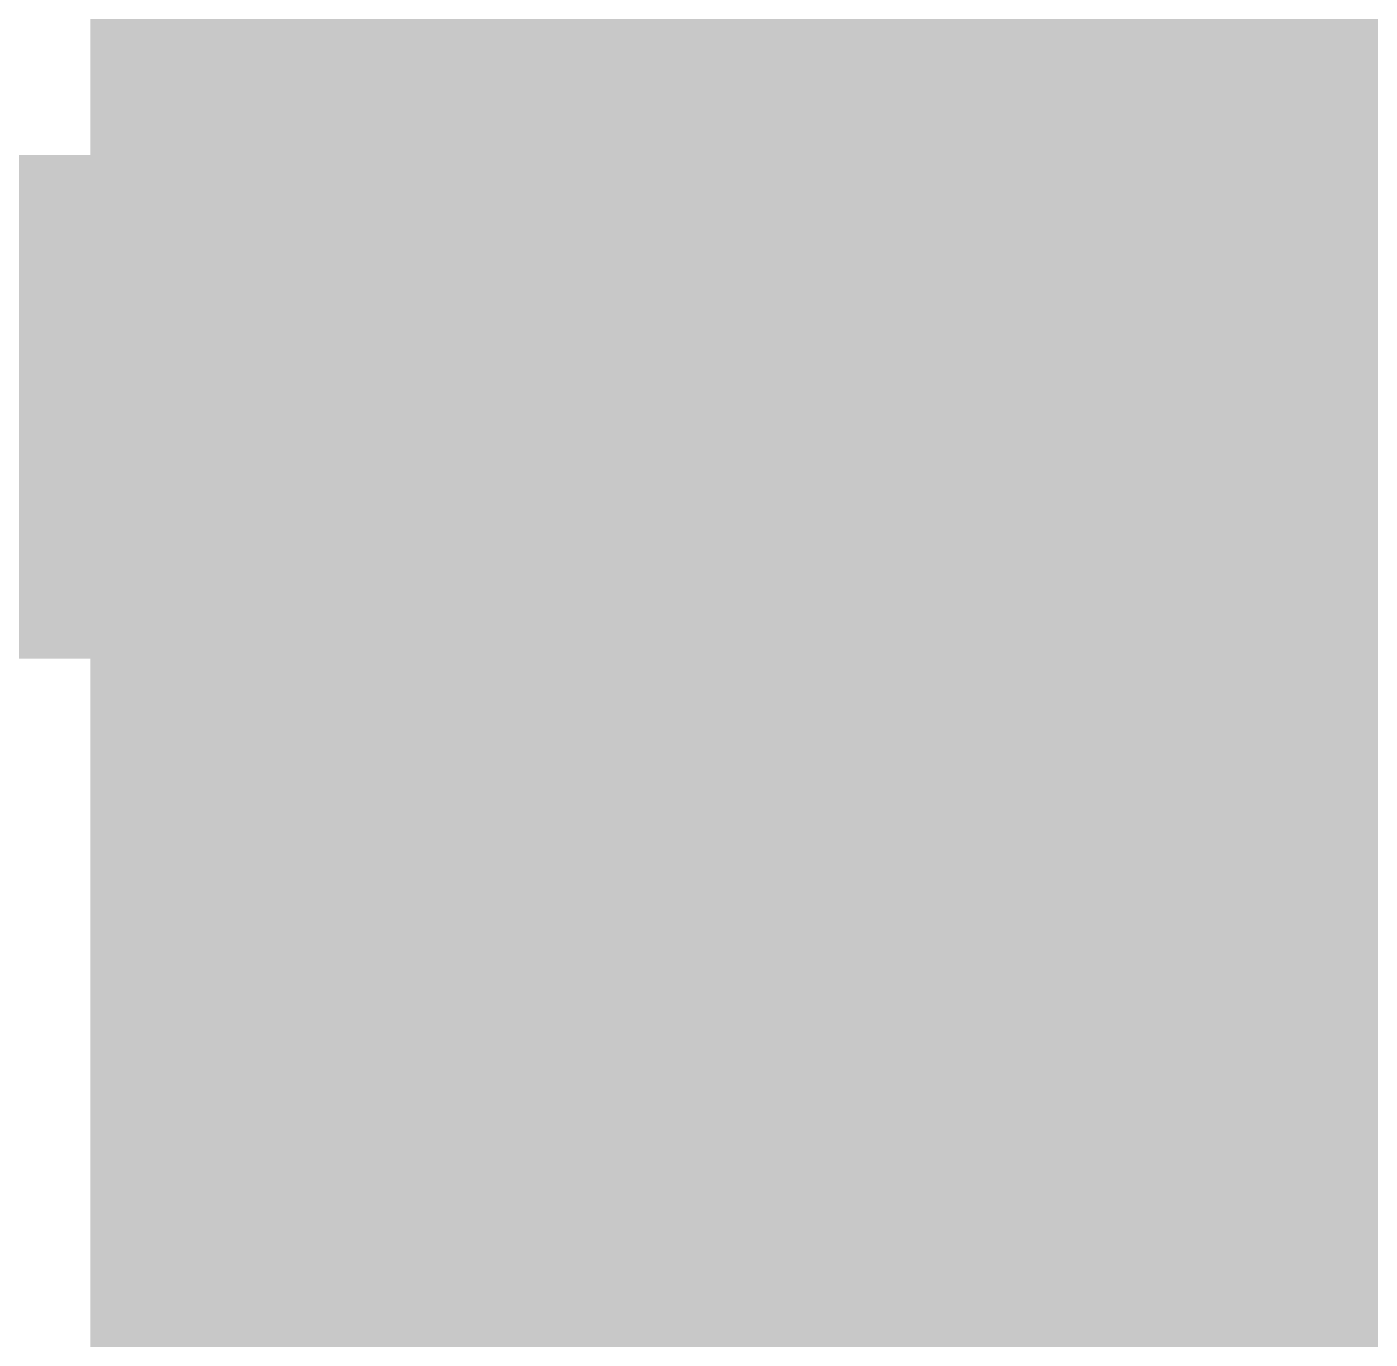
# Model space of a CAD drawing. Header units: inches. Extents: x -3 to 117, y 0 to 53.
# Drawn here: x 6.166 to 6.843, y 41.103 to 41.765 of the extents above; entities that cross this region are included whole.
import ezdxf

# ---------------------------------------------------------------- set-up
doc = ezdxf.new("R2010")
doc.units = ezdxf.units.IN
for name, color, linetype in [('Bottom Layer', 5, 'Continuous'), ('Bottom Solder', 6, 'Continuous'), ('GND', 76, 'Continuous'), ('Multi-Layer', 9, 'Continuous'), ('Pad Holes', 156, 'Continuous'), ('Power', 16, 'Continuous'), ('Top Layer', 1, 'Continuous'), ('Top Solder', 216, 'Continuous')]:
    doc.layers.add(name, color=color, linetype=linetype)

# ---------------------------------------------------------------- blocks, each defined once
blk = doc.blocks.new('CONN_TH_3P_P2_00_TE_292253_3_51')
at = {"layer": 'Bottom Layer'}
blk.add_hatch(color=5, dxfattribs=at).paths.add_polyline_path([(-2.762, 0.762), (-1.238, 0.762), (-1.238, -0.762), (-2.762, -0.762)])
at = {"layer": 'Bottom Solder'}
blk.add_hatch(color=6, dxfattribs=at).paths.add_polyline_path([(-2.8636, 0.8636), (-1.1364, 0.8636), (-1.1364, -0.8636), (-2.8636, -0.8636)])
at = {"layer": 'GND'}
blk.add_hatch(color=76, dxfattribs=at).paths.add_polyline_path([(-2.762, 0.762), (-1.238, 0.762), (-1.238, -0.762), (-2.762, -0.762)])
at = {"layer": 'Multi-Layer'}
blk.add_hatch(color=9, dxfattribs=at).paths.add_polyline_path([(-2.762, 0.762), (-1.238, 0.762), (-1.238, -0.762), (-2.762, -0.762)])
at = {"layer": 'Pad Holes'}
h = blk.add_hatch(color=7, dxfattribs=at)
edge = h.paths.add_edge_path()
edge.add_arc((-1.99997, 0), 0.4572, 0, 360)
at = {"layer": 'Power'}
blk.add_hatch(color=16, dxfattribs=at).paths.add_polyline_path([(-2.762, 0.762), (-1.238, 0.762), (-1.238, -0.762), (-2.762, -0.762)])
at = {"layer": 'Top Layer'}
blk.add_hatch(color=1, dxfattribs=at).paths.add_polyline_path([(-2.762, 0.762), (-1.238, 0.762), (-1.238, -0.762), (-2.762, -0.762)])
at = {"layer": 'Top Solder'}
blk.add_hatch(color=216, dxfattribs=at).paths.add_polyline_path([(-2.8636, 0.8636), (-1.1364, 0.8636), (-1.1364, -0.8636), (-2.8636, -0.8636)])

msp = doc.modelspace()

# ---------------------------------------------------------------- linework, layer by layer
at = {"layer": 'Top Layer'}
msp.add_lwpolyline([(5.43199, 41.57317, 0.254, 0.254, 0), (7.0612, 41.57317, 0.254, 0.254, 0)], format="xyseb", dxfattribs=at)

# ---------------------------------------------------------------- block references
at = {"rotation": 270}
msp.add_blockref('CONN_TH_3P_P2_00_TE_292253_3_51', (7.0612, 39.5732), dxfattribs=at)

doc.saveas('drawing.dxf')
